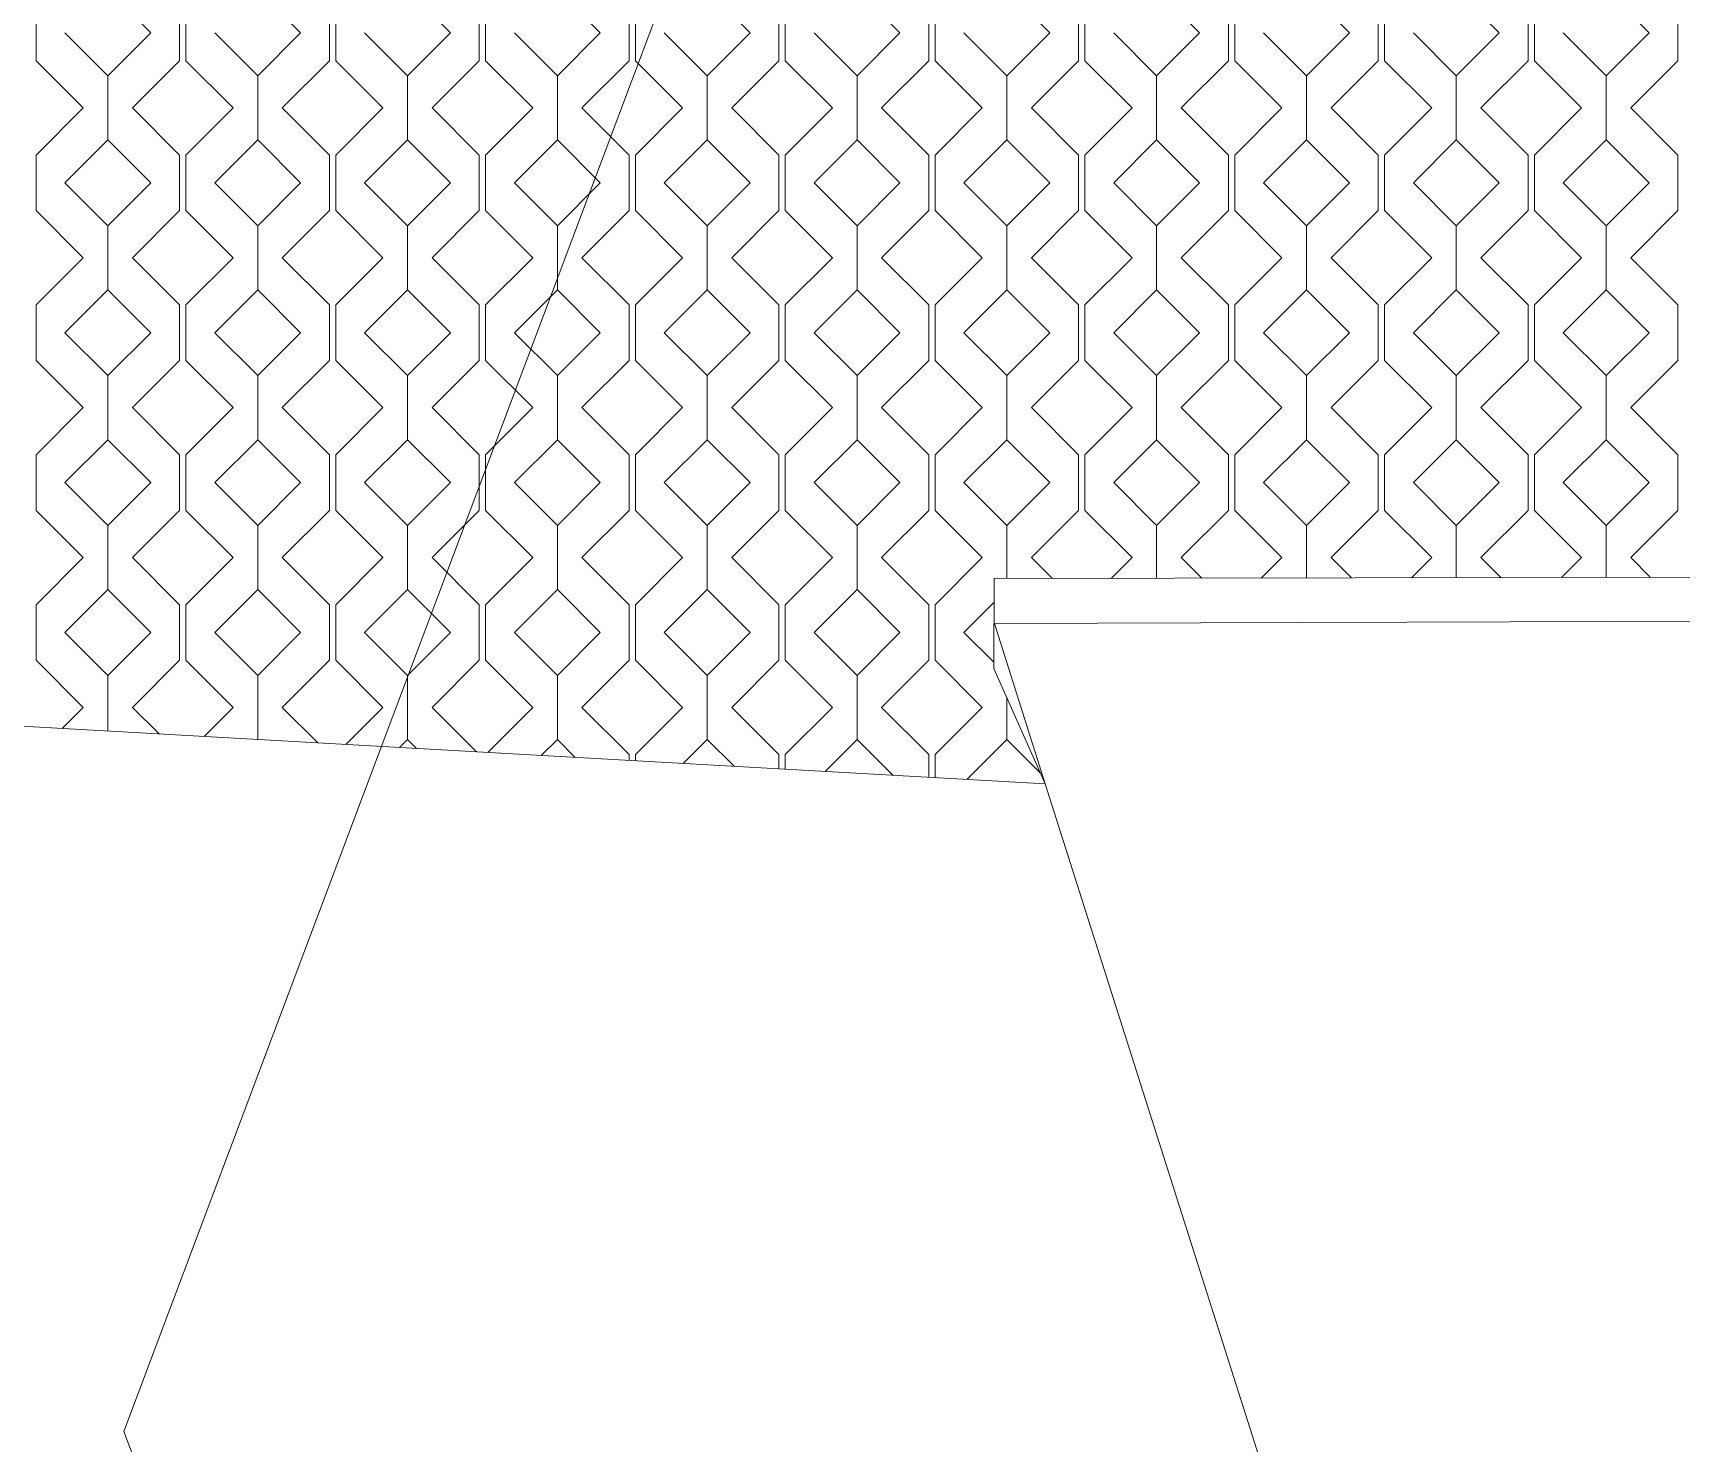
# Model space of a CAD drawing. Header units: millimetres. Extents: x -20794 to 71174, y -103753 to 30644.
# Drawn here: x -4500 to -833, y 9197 to 12333 of the extents above; entities that cross this region are included whole.
import ezdxf

# ---------------------------------------------------------------- set-up
doc = ezdxf.new("R2010")
doc.units = ezdxf.units.MM
doc.header["$MEASUREMENT"] = 0
doc.layers.add('2D - Общий_Ном._пера__1', color=7, linetype='Continuous', lineweight=13)
doc.layers.add('Местность - Рельеф_Ном._пера__1', color=7, linetype='Continuous', lineweight=13)
doc.layers.add('Местность - Рельеф', color=7, linetype='Continuous')
doc.layers.add('Местность - Рельеф_Ном._пера__102', color=7, linetype='Continuous', lineweight=5, true_color=0xcccccc)
doc.linetypes.add('Зигзаг', pattern='A,0,[1,Р”Р’Р“ Р“РѕР»СѓР±РёРЅРєР° РґР»СЏ РіРµРѕР»РѕРіРѕРІ1.Shx,S=4.479718,R=0,X=0,Y=-0.141111],-564.444447,0', length=564.444447)

# ---------------------------------------------------------------- blocks, each defined once
blk = doc.blocks.new('*X1')
at = {"layer": 'Местность - Рельеф_Ном._пера__102', "color": 254, "linetype": 'Continuous', "lineweight": 5, "true_color": 0xcccccc}
for p, q in [((-4492.898, 12395.0655), (-4492.898, 12333.321)), ((-4333.328835, 12428.7506), (-4237.8992, 12333.321)), ((-4173.76, 12395.0655), (-4173.76, 12333.321)), ((-4159.565, 12395.0655), (-4159.565, 12333.321)), ((-3999.995835, 12428.7506), (-3904.5662, 12333.321)), ((-3840.427, 12395.0655), (-3840.427, 12333.321)), ((-3826.232, 12395.0655), (-3826.232, 12333.321)), ((-3666.662835, 12428.7506), (-3571.2332, 12333.321)), ((-3507.094, 12395.0655), (-3507.094, 12333.321)), ((-3492.899, 12395.0655), (-3492.899, 12333.321)), ((-3333.329835, 12428.7506), (-3237.9002, 12333.321)), ((-3173.761, 12395.0655), (-3173.761, 12333.321)), ((-3159.566, 12395.0655), (-3159.566, 12333.321)), ((-2999.996835, 12428.7506), (-2904.5672, 12333.321)), ((-2840.428, 12395.0655), (-2840.428, 12333.321)), ((-2826.233, 12395.0655), (-2826.233, 12333.321)), ((-2666.663835, 12428.7506), (-2571.2342, 12333.321)), ((-2507.095, 12395.0655), (-2507.095, 12333.321)), ((-2492.9, 12395.0655), (-2492.9, 12333.321)), ((-2333.330835, 12428.7506), (-2237.9012, 12333.321)), ((-2173.762, 12395.0655), (-2173.762, 12333.321)), ((-2159.567, 12395.0655), (-2159.567, 12333.321)), ((-1999.997835, 12428.7506), (-1904.5682, 12333.321)), ((-1840.429, 12395.0655), (-1840.429, 12333.321)), ((-1826.234, 12395.0655), (-1826.234, 12333.321)), ((-1666.664835, 12428.7506), (-1571.2352, 12333.321)), ((-1507.096, 12395.0655), (-1507.096, 12333.321)), ((-1492.901, 12395.0655), (-1492.901, 12333.321)), ((-1333.331835, 12428.7506), (-1237.9022, 12333.321)), ((-1173.763, 12395.0655), (-1173.763, 12333.321)), ((-1159.568, 12395.0655), (-1159.568, 12333.321)), ((-999.998835, 12428.7506), (-904.5692, 12333.321)), ((-840.43, 12395.0655), (-840.43, 12333.321)), ((-4492.898, 12333.321), (-4492.898, 12271.577)), ((-4333.329, 12237.892), (-4428.758, 12333.321)), ((-4237.8994, 12333.321), (-4333.329, 12237.892)), ((-4173.76, 12333.321), (-4173.76, 12271.577)), ((-4159.565, 12333.321), (-4159.565, 12271.577)), ((-3999.996, 12237.892), (-4095.425, 12333.321)), ((-3904.5664, 12333.321), (-3999.996, 12237.892)), ((-3840.427, 12333.321), (-3840.427, 12271.577)), ((-3826.232, 12333.321), (-3826.232, 12271.577)), ((-3666.663, 12237.892), (-3762.092, 12333.321)), ((-3571.2334, 12333.321), (-3666.663, 12237.892)), ((-3507.094, 12333.321), (-3507.094, 12271.577)), ((-3492.899, 12333.321), (-3492.899, 12271.577)), ((-3333.33, 12237.892), (-3428.759, 12333.321)), ((-3237.9004, 12333.321), (-3333.33, 12237.892)), ((-3173.761, 12333.321), (-3173.761, 12271.577)), ((-3159.566, 12333.321), (-3159.566, 12271.577)), ((-2999.997, 12237.892), (-3095.426, 12333.321)), ((-2904.5674, 12333.321), (-2999.997, 12237.892)), ((-2840.428, 12333.321), (-2840.428, 12271.577)), ((-2826.233, 12333.321), (-2826.233, 12271.577)), ((-2666.664, 12237.892), (-2762.093, 12333.321)), ((-2571.2344, 12333.321), (-2666.664, 12237.892)), ((-2507.095, 12333.321), (-2507.095, 12271.577)), ((-2492.9, 12333.321), (-2492.9, 12271.577)), ((-2333.331, 12237.892), (-2428.76, 12333.321)), ((-2237.9014, 12333.321), (-2333.331, 12237.892)), ((-2173.762, 12333.321), (-2173.762, 12271.577)), ((-2159.567, 12333.321), (-2159.567, 12271.577)), ((-1999.998, 12237.892), (-2095.427, 12333.321)), ((-1904.5684, 12333.321), (-1999.998, 12237.892)), ((-1840.429, 12333.321), (-1840.429, 12271.577)), ((-1826.234, 12333.321), (-1826.234, 12271.577)), ((-1666.665, 12237.892), (-1762.094, 12333.321)), ((-1571.2354, 12333.321), (-1666.665, 12237.892)), ((-1507.096, 12333.321), (-1507.096, 12271.577)), ((-1492.901, 12333.321), (-1492.901, 12271.577)), ((-1333.332, 12237.892), (-1428.761, 12333.321)), ((-1237.9024, 12333.321), (-1333.332, 12237.892)), ((-1173.763, 12333.321), (-1173.763, 12271.577)), ((-1159.568, 12333.321), (-1159.568, 12271.577)), ((-999.999, 12237.892), (-1095.428, 12333.321)), ((-904.5694, 12333.321), (-999.999, 12237.892)), ((-840.43, 12333.321), (-840.43, 12271.577)), ((-4387.976, 12166.655), (-4492.898, 12271.577)), ((-4173.76, 12271.577), (-4278.6821, 12166.655)), ((-4054.643, 12166.655), (-4159.565, 12271.577)), ((-3840.427, 12271.577), (-3945.3491, 12166.655)), ((-3721.31, 12166.655), (-3826.232, 12271.577)), ((-3507.094, 12271.577), (-3612.0161, 12166.655)), ((-3387.977, 12166.655), (-3492.899, 12271.577)), ((-3173.761, 12271.577), (-3278.6831, 12166.655)), ((-3054.644, 12166.655), (-3159.566, 12271.577)), ((-2840.428, 12271.577), (-2945.3501, 12166.655)), ((-2721.311, 12166.655), (-2826.233, 12271.577)), ((-2507.095, 12271.577), (-2612.0171, 12166.655)), ((-2387.978, 12166.655), (-2492.9, 12271.577)), ((-2173.762, 12271.577), (-2278.6841, 12166.655)), ((-2054.645, 12166.655), (-2159.567, 12271.577)), ((-1840.429, 12271.577), (-1945.3511, 12166.655)), ((-1721.312, 12166.655), (-1826.234, 12271.577)), ((-1507.096, 12271.577), (-1612.0181, 12166.655)), ((-1387.979, 12166.655), (-1492.901, 12271.577)), ((-1173.763, 12271.577), (-1278.6851, 12166.655)), ((-1054.646, 12166.655), (-1159.568, 12271.577)), ((-840.43, 12271.577), (-945.3521, 12166.655)), ((-4333.329, 12095.4176), (-4333.329, 12237.892)), ((-4333.328835, 12237.892), (-4333.328835, 12095.4176)), ((-3999.996, 12095.4176), (-3999.996, 12237.892)), ((-3999.995835, 12237.892), (-3999.995835, 12095.4176)), ((-3666.663, 12095.4176), (-3666.663, 12237.892)), ((-3666.662835, 12237.892), (-3666.662835, 12095.4176)), ((-3333.33, 12095.4176), (-3333.33, 12237.892)), ((-3333.329835, 12237.892), (-3333.329835, 12095.4176)), ((-2999.997, 12095.4176), (-2999.997, 12237.892)), ((-2999.996835, 12237.892), (-2999.996835, 12095.4176)), ((-2666.664, 12095.4176), (-2666.664, 12237.892)), ((-2666.663835, 12237.892), (-2666.663835, 12095.4176)), ((-2333.331, 12095.4176), (-2333.331, 12237.892)), ((-2333.330835, 12237.892), (-2333.330835, 12095.4176)), ((-1999.998, 12095.4176), (-1999.998, 12237.892)), ((-1999.997835, 12237.892), (-1999.997835, 12095.4176)), ((-1666.665, 12095.4176), (-1666.665, 12237.892)), ((-1666.664835, 12237.892), (-1666.664835, 12095.4176)), ((-1333.332, 12095.4176), (-1333.332, 12237.892)), ((-1333.331835, 12237.892), (-1333.331835, 12095.4176)), ((-999.999, 12095.4176), (-999.999, 12237.892)), ((-999.998835, 12237.892), (-999.998835, 12095.4176)), ((-4492.898, 12061.7325), (-4387.976, 12166.655)), ((-4278.6821, 12166.655), (-4173.76, 12061.7325)), ((-4159.565, 12061.7325), (-4054.643, 12166.655)), ((-3945.3491, 12166.655), (-3840.427, 12061.7325)), ((-3826.232, 12061.7325), (-3721.31, 12166.655)), ((-3612.0161, 12166.655), (-3507.094, 12061.7325)), ((-3492.899, 12061.7325), (-3387.977, 12166.655)), ((-3278.6831, 12166.655), (-3173.761, 12061.7325)), ((-3159.566, 12061.7325), (-3054.644, 12166.655)), ((-2945.3501, 12166.655), (-2840.428, 12061.7325)), ((-2826.233, 12061.7325), (-2721.311, 12166.655)), ((-2612.0171, 12166.655), (-2507.095, 12061.7325)), ((-2492.9, 12061.7325), (-2387.978, 12166.655)), ((-2278.6841, 12166.655), (-2173.762, 12061.7325)), ((-2159.567, 12061.7325), (-2054.645, 12166.655)), ((-1945.3511, 12166.655), (-1840.429, 12061.7325)), ((-1826.234, 12061.7325), (-1721.312, 12166.655)), ((-1612.0181, 12166.655), (-1507.096, 12061.7325)), ((-1492.901, 12061.7325), (-1387.979, 12166.655)), ((-1278.6851, 12166.655), (-1173.763, 12061.7325)), ((-1159.568, 12061.7325), (-1054.646, 12166.655)), ((-945.3521, 12166.655), (-840.43, 12061.7325)), ((-4428.758, 11999.988165), (-4333.329, 12095.4178)), ((-4333.328835, 12095.4176), (-4237.8992, 11999.988)), ((-4095.425, 11999.988165), (-3999.996, 12095.4178)), ((-3999.995835, 12095.4176), (-3904.5662, 11999.988)), ((-3762.092, 11999.988165), (-3666.663, 12095.4178)), ((-3666.662835, 12095.4176), (-3571.2332, 11999.988)), ((-3428.759, 11999.988165), (-3333.33, 12095.4178)), ((-3333.329835, 12095.4176), (-3237.9002, 11999.988)), ((-3095.426, 11999.988165), (-2999.997, 12095.4178)), ((-2999.996835, 12095.4176), (-2904.5672, 11999.988)), ((-2762.093, 11999.988165), (-2666.664, 12095.4178)), ((-2666.663835, 12095.4176), (-2571.2342, 11999.988)), ((-2428.76, 11999.988165), (-2333.331, 12095.4178)), ((-2333.330835, 12095.4176), (-2237.9012, 11999.988)), ((-2095.427, 11999.988165), (-1999.998, 12095.4178)), ((-1999.997835, 12095.4176), (-1904.5682, 11999.988)), ((-1762.094, 11999.988165), (-1666.665, 12095.4178)), ((-1666.664835, 12095.4176), (-1571.2352, 11999.988)), ((-1428.761, 11999.988165), (-1333.332, 12095.4178)), ((-1333.331835, 12095.4176), (-1237.9022, 11999.988)), ((-1095.428, 11999.988165), (-999.999, 12095.4178)), ((-999.998835, 12095.4176), (-904.5692, 11999.988)), ((-4492.898, 12061.7325), (-4492.898, 11999.988)), ((-4173.76, 12061.7325), (-4173.76, 11999.988)), ((-4159.565, 12061.7325), (-4159.565, 11999.988)), ((-3840.427, 12061.7325), (-3840.427, 11999.988)), ((-3826.232, 12061.7325), (-3826.232, 11999.988)), ((-3507.094, 12061.7325), (-3507.094, 11999.988)), ((-3492.899, 12061.7325), (-3492.899, 11999.988)), ((-3173.761, 12061.7325), (-3173.761, 11999.988)), ((-3159.566, 12061.7325), (-3159.566, 11999.988)), ((-2840.428, 12061.7325), (-2840.428, 11999.988)), ((-2826.233, 12061.7325), (-2826.233, 11999.988)), ((-2507.095, 12061.7325), (-2507.095, 11999.988)), ((-2492.9, 12061.7325), (-2492.9, 11999.988)), ((-2173.762, 12061.7325), (-2173.762, 11999.988)), ((-2159.567, 12061.7325), (-2159.567, 11999.988)), ((-1840.429, 12061.7325), (-1840.429, 11999.988)), ((-1826.234, 12061.7325), (-1826.234, 11999.988)), ((-1507.096, 12061.7325), (-1507.096, 11999.988)), ((-1492.901, 12061.7325), (-1492.901, 11999.988)), ((-1173.763, 12061.7325), (-1173.763, 11999.988)), ((-1159.568, 12061.7325), (-1159.568, 11999.988)), ((-840.43, 12061.7325), (-840.43, 11999.988)), ((-4492.898, 11999.988), (-4492.898, 11938.244)), ((-4333.329, 11904.559), (-4428.758, 11999.988)), ((-4237.8994, 11999.988), (-4333.329, 11904.559)), ((-4173.76, 11999.988), (-4173.76, 11938.244)), ((-4159.565, 11999.988), (-4159.565, 11938.244)), ((-3999.996, 11904.559), (-4095.425, 11999.988)), ((-3904.5664, 11999.988), (-3999.996, 11904.559)), ((-3840.427, 11999.988), (-3840.427, 11938.244)), ((-3826.232, 11999.988), (-3826.232, 11938.244)), ((-3666.663, 11904.559), (-3762.092, 11999.988)), ((-3571.2334, 11999.988), (-3666.663, 11904.559)), ((-3507.094, 11999.988), (-3507.094, 11938.244)), ((-3492.899, 11999.988), (-3492.899, 11938.244)), ((-3333.33, 11904.559), (-3428.759, 11999.988)), ((-3237.9004, 11999.988), (-3333.33, 11904.559)), ((-3173.761, 11999.988), (-3173.761, 11938.244)), ((-3159.566, 11999.988), (-3159.566, 11938.244)), ((-2999.997, 11904.559), (-3095.426, 11999.988)), ((-2904.5674, 11999.988), (-2999.997, 11904.559)), ((-2840.428, 11999.988), (-2840.428, 11938.244)), ((-2826.233, 11999.988), (-2826.233, 11938.244)), ((-2666.664, 11904.559), (-2762.093, 11999.988)), ((-2571.2344, 11999.988), (-2666.664, 11904.559)), ((-2507.095, 11999.988), (-2507.095, 11938.244)), ((-2492.9, 11999.988), (-2492.9, 11938.244)), ((-2333.331, 11904.559), (-2428.76, 11999.988)), ((-2237.9014, 11999.988), (-2333.331, 11904.559)), ((-2173.762, 11999.988), (-2173.762, 11938.244)), ((-2159.567, 11999.988), (-2159.567, 11938.244)), ((-1999.998, 11904.559), (-2095.427, 11999.988)), ((-1904.5684, 11999.988), (-1999.998, 11904.559)), ((-1840.429, 11999.988), (-1840.429, 11938.244)), ((-1826.234, 11999.988), (-1826.234, 11938.244)), ((-1666.665, 11904.559), (-1762.094, 11999.988)), ((-1571.2354, 11999.988), (-1666.665, 11904.559)), ((-1507.096, 11999.988), (-1507.096, 11938.244)), ((-1492.901, 11999.988), (-1492.901, 11938.244)), ((-1333.332, 11904.559), (-1428.761, 11999.988)), ((-1237.9024, 11999.988), (-1333.332, 11904.559)), ((-1173.763, 11999.988), (-1173.763, 11938.244)), ((-1159.568, 11999.988), (-1159.568, 11938.244)), ((-999.999, 11904.559), (-1095.428, 11999.988)), ((-904.5694, 11999.988), (-999.999, 11904.559)), ((-840.43, 11999.988), (-840.43, 11938.244)), ((-4387.976, 11833.322), (-4492.898, 11938.244)), ((-4173.76, 11938.244), (-4278.6821, 11833.322)), ((-4054.643, 11833.322), (-4159.565, 11938.244)), ((-3840.427, 11938.244), (-3945.3491, 11833.322)), ((-3721.31, 11833.322), (-3826.232, 11938.244)), ((-3507.094, 11938.244), (-3612.0161, 11833.322)), ((-3387.977, 11833.322), (-3492.899, 11938.244)), ((-3173.761, 11938.244), (-3278.6831, 11833.322)), ((-3054.644, 11833.322), (-3159.566, 11938.244)), ((-2840.428, 11938.244), (-2945.3501, 11833.322)), ((-2721.311, 11833.322), (-2826.233, 11938.244)), ((-2507.095, 11938.244), (-2612.0171, 11833.322)), ((-2387.978, 11833.322), (-2492.9, 11938.244)), ((-2173.762, 11938.244), (-2278.6841, 11833.322)), ((-2054.645, 11833.322), (-2159.567, 11938.244)), ((-1840.429, 11938.244), (-1945.3511, 11833.322)), ((-1721.312, 11833.322), (-1826.234, 11938.244)), ((-1507.096, 11938.244), (-1612.0181, 11833.322)), ((-1387.979, 11833.322), (-1492.901, 11938.244)), ((-1173.763, 11938.244), (-1278.6851, 11833.322)), ((-1054.646, 11833.322), (-1159.568, 11938.244)), ((-840.43, 11938.244), (-945.3521, 11833.322)), ((-4333.329, 11762.0846), (-4333.329, 11904.559)), ((-4333.328835, 11904.559), (-4333.328835, 11762.0846)), ((-3999.996, 11762.0846), (-3999.996, 11904.559)), ((-3999.995835, 11904.559), (-3999.995835, 11762.0846)), ((-3666.663, 11762.0846), (-3666.663, 11904.559)), ((-3666.662835, 11904.559), (-3666.662835, 11762.0846)), ((-3333.33, 11762.0846), (-3333.33, 11904.559)), ((-3333.329835, 11904.559), (-3333.329835, 11762.0846)), ((-2999.997, 11762.0846), (-2999.997, 11904.559)), ((-2999.996835, 11904.559), (-2999.996835, 11762.0846)), ((-2666.664, 11762.0846), (-2666.664, 11904.559)), ((-2666.663835, 11904.559), (-2666.663835, 11762.0846)), ((-2333.331, 11762.0846), (-2333.331, 11904.559)), ((-2333.330835, 11904.559), (-2333.330835, 11762.0846)), ((-1999.998, 11762.0846), (-1999.998, 11904.559)), ((-1999.997835, 11904.559), (-1999.997835, 11762.0846)), ((-1666.665, 11762.0846), (-1666.665, 11904.559)), ((-1666.664835, 11904.559), (-1666.664835, 11762.0846)), ((-1333.332, 11762.0846), (-1333.332, 11904.559)), ((-1333.331835, 11904.559), (-1333.331835, 11762.0846)), ((-999.999, 11762.0846), (-999.999, 11904.559)), ((-999.998835, 11904.559), (-999.998835, 11762.0846)), ((-4492.898, 11728.3995), (-4387.976, 11833.322)), ((-4278.6821, 11833.322), (-4173.76, 11728.3995)), ((-4159.565, 11728.3995), (-4054.643, 11833.322)), ((-3945.3491, 11833.322), (-3840.427, 11728.3995)), ((-3826.232, 11728.3995), (-3721.31, 11833.322)), ((-3612.0161, 11833.322), (-3507.094, 11728.3995)), ((-3492.899, 11728.3995), (-3387.977, 11833.322)), ((-3278.6831, 11833.322), (-3173.761, 11728.3995)), ((-3159.566, 11728.3995), (-3054.644, 11833.322)), ((-2945.3501, 11833.322), (-2840.428, 11728.3995)), ((-2826.233, 11728.3995), (-2721.311, 11833.322)), ((-2612.0171, 11833.322), (-2507.095, 11728.3995)), ((-2492.9, 11728.3995), (-2387.978, 11833.322)), ((-2278.6841, 11833.322), (-2173.762, 11728.3995)), ((-2159.567, 11728.3995), (-2054.645, 11833.322)), ((-1945.3511, 11833.322), (-1840.429, 11728.3995)), ((-1826.234, 11728.3995), (-1721.312, 11833.322)), ((-1612.0181, 11833.322), (-1507.096, 11728.3995)), ((-1492.901, 11728.3995), (-1387.979, 11833.322)), ((-1278.6851, 11833.322), (-1173.763, 11728.3995)), ((-1159.568, 11728.3995), (-1054.646, 11833.322)), ((-945.3521, 11833.322), (-840.43, 11728.3995)), ((-4428.758, 11666.655165), (-4333.329, 11762.0848)), ((-4333.328835, 11762.0846), (-4237.8992, 11666.655)), ((-4095.425, 11666.655165), (-3999.996, 11762.0848)), ((-3999.995835, 11762.0846), (-3904.5662, 11666.655)), ((-3762.092, 11666.655165), (-3666.663, 11762.0848)), ((-3666.662835, 11762.0846), (-3571.2332, 11666.655)), ((-3428.759, 11666.655165), (-3333.33, 11762.0848)), ((-3333.329835, 11762.0846), (-3237.9002, 11666.655)), ((-3095.426, 11666.655165), (-2999.997, 11762.0848)), ((-2999.996835, 11762.0846), (-2904.5672, 11666.655)), ((-2762.093, 11666.655165), (-2666.664, 11762.0848)), ((-2666.663835, 11762.0846), (-2571.2342, 11666.655)), ((-2428.76, 11666.655165), (-2333.331, 11762.0848)), ((-2333.330835, 11762.0846), (-2237.9012, 11666.655)), ((-2095.427, 11666.655165), (-1999.998, 11762.0848)), ((-1999.997835, 11762.0846), (-1904.5682, 11666.655)), ((-1762.094, 11666.655165), (-1666.665, 11762.0848)), ((-1666.664835, 11762.0846), (-1571.2352, 11666.655)), ((-1428.761, 11666.655165), (-1333.332, 11762.0848)), ((-1333.331835, 11762.0846), (-1237.9022, 11666.655)), ((-1095.428, 11666.655165), (-999.999, 11762.0848)), ((-999.998835, 11762.0846), (-904.5692, 11666.655)), ((-4492.898, 11728.3995), (-4492.898, 11666.655)), ((-4173.76, 11728.3995), (-4173.76, 11666.655)), ((-4159.565, 11728.3995), (-4159.565, 11666.655)), ((-3840.427, 11728.3995), (-3840.427, 11666.655)), ((-3826.232, 11728.3995), (-3826.232, 11666.655)), ((-3507.094, 11728.3995), (-3507.094, 11666.655)), ((-3492.899, 11728.3995), (-3492.899, 11666.655)), ((-3173.761, 11728.3995), (-3173.761, 11666.655)), ((-3159.566, 11728.3995), (-3159.566, 11666.655)), ((-2840.428, 11728.3995), (-2840.428, 11666.655)), ((-2826.233, 11728.3995), (-2826.233, 11666.655)), ((-2507.095, 11728.3995), (-2507.095, 11666.655)), ((-2492.9, 11728.3995), (-2492.9, 11666.655)), ((-2173.762, 11728.3995), (-2173.762, 11666.655)), ((-2159.567, 11728.3995), (-2159.567, 11666.655)), ((-1840.429, 11728.3995), (-1840.429, 11666.655)), ((-1826.234, 11728.3995), (-1826.234, 11666.655)), ((-1507.096, 11728.3995), (-1507.096, 11666.655)), ((-1492.901, 11728.3995), (-1492.901, 11666.655)), ((-1173.763, 11728.3995), (-1173.763, 11666.655)), ((-1159.568, 11728.3995), (-1159.568, 11666.655)), ((-840.43, 11728.3995), (-840.43, 11666.655)), ((-4492.898, 11666.655), (-4492.898, 11604.911)), ((-4333.329, 11571.226), (-4428.758, 11666.655)), ((-4237.8994, 11666.655), (-4333.329, 11571.226)), ((-4173.76, 11666.655), (-4173.76, 11604.911)), ((-4159.565, 11666.655), (-4159.565, 11604.911)), ((-3999.996, 11571.226), (-4095.425, 11666.655)), ((-3904.5664, 11666.655), (-3999.996, 11571.226)), ((-3840.427, 11666.655), (-3840.427, 11604.911)), ((-3826.232, 11666.655), (-3826.232, 11604.911)), ((-3666.663, 11571.226), (-3762.092, 11666.655)), ((-3571.2334, 11666.655), (-3666.663, 11571.226)), ((-3507.094, 11666.655), (-3507.094, 11604.911)), ((-3492.899, 11666.655), (-3492.899, 11604.911)), ((-3333.33, 11571.226), (-3428.759, 11666.655)), ((-3237.9004, 11666.655), (-3333.33, 11571.226)), ((-3173.761, 11666.655), (-3173.761, 11604.911)), ((-3159.566, 11666.655), (-3159.566, 11604.911)), ((-2999.997, 11571.226), (-3095.426, 11666.655)), ((-2904.5674, 11666.655), (-2999.997, 11571.226)), ((-2840.428, 11666.655), (-2840.428, 11604.911)), ((-2826.233, 11666.655), (-2826.233, 11604.911)), ((-2666.664, 11571.226), (-2762.093, 11666.655)), ((-2571.2344, 11666.655), (-2666.664, 11571.226)), ((-2507.095, 11666.655), (-2507.095, 11604.911)), ((-2492.9, 11666.655), (-2492.9, 11604.911)), ((-2333.331, 11571.226), (-2428.76, 11666.655)), ((-2237.9014, 11666.655), (-2333.331, 11571.226)), ((-2173.762, 11666.655), (-2173.762, 11604.911)), ((-2159.567, 11666.655), (-2159.567, 11604.911)), ((-1999.998, 11571.226), (-2095.427, 11666.655)), ((-1904.5684, 11666.655), (-1999.998, 11571.226)), ((-1840.429, 11666.655), (-1840.429, 11604.911)), ((-1826.234, 11666.655), (-1826.234, 11604.911)), ((-1666.665, 11571.226), (-1762.094, 11666.655)), ((-1571.2354, 11666.655), (-1666.665, 11571.226)), ((-1507.096, 11666.655), (-1507.096, 11604.911)), ((-1492.901, 11666.655), (-1492.901, 11604.911)), ((-1333.332, 11571.226), (-1428.761, 11666.655)), ((-1237.9024, 11666.655), (-1333.332, 11571.226)), ((-1173.763, 11666.655), (-1173.763, 11604.911)), ((-1159.568, 11666.655), (-1159.568, 11604.911)), ((-999.999, 11571.226), (-1095.428, 11666.655)), ((-904.5694, 11666.655), (-999.999, 11571.226)), ((-840.43, 11666.655), (-840.43, 11604.911)), ((-4387.976, 11499.989), (-4492.898, 11604.911)), ((-4173.76, 11604.911), (-4278.6821, 11499.989)), ((-4054.643, 11499.989), (-4159.565, 11604.911)), ((-3840.427, 11604.911), (-3945.3491, 11499.989)), ((-3721.31, 11499.989), (-3826.232, 11604.911)), ((-3507.094, 11604.911), (-3612.0161, 11499.989)), ((-3387.977, 11499.989), (-3492.899, 11604.911)), ((-3173.761, 11604.911), (-3278.6831, 11499.989)), ((-3054.644, 11499.989), (-3159.566, 11604.911)), ((-2840.428, 11604.911), (-2945.3501, 11499.989)), ((-2721.311, 11499.989), (-2826.233, 11604.911)), ((-2507.095, 11604.911), (-2612.0171, 11499.989)), ((-2387.978, 11499.989), (-2492.9, 11604.911)), ((-2173.762, 11604.911), (-2278.6841, 11499.989)), ((-2054.645, 11499.989), (-2159.567, 11604.911)), ((-1840.429, 11604.911), (-1945.3511, 11499.989)), ((-1721.312, 11499.989), (-1826.234, 11604.911)), ((-1507.096, 11604.911), (-1612.0181, 11499.989)), ((-1387.979, 11499.989), (-1492.901, 11604.911)), ((-1173.763, 11604.911), (-1278.6851, 11499.989)), ((-1054.646, 11499.989), (-1159.568, 11604.911)), ((-840.43, 11604.911), (-945.3521, 11499.989)), ((-4333.329, 11428.7516), (-4333.329, 11571.226)), ((-4333.328835, 11571.226), (-4333.328835, 11428.7516)), ((-3999.996, 11428.7516), (-3999.996, 11571.226)), ((-3999.995835, 11571.226), (-3999.995835, 11428.7516)), ((-3666.663, 11428.7516), (-3666.663, 11571.226)), ((-3666.662835, 11571.226), (-3666.662835, 11428.7516)), ((-3333.33, 11428.7516), (-3333.33, 11571.226)), ((-3333.329835, 11571.226), (-3333.329835, 11428.7516)), ((-2999.997, 11428.7516), (-2999.997, 11571.226)), ((-2999.996835, 11571.226), (-2999.996835, 11428.7516)), ((-2666.664, 11428.7516), (-2666.664, 11571.226)), ((-2666.663835, 11571.226), (-2666.663835, 11428.7516)), ((-2333.331, 11428.7516), (-2333.331, 11571.226)), ((-2333.330835, 11571.226), (-2333.330835, 11428.7516)), ((-1999.998, 11428.7516), (-1999.998, 11571.226)), ((-1999.997835, 11571.226), (-1999.997835, 11428.7516)), ((-1666.665, 11428.7516), (-1666.665, 11571.226)), ((-1666.664835, 11571.226), (-1666.664835, 11428.7516)), ((-1333.332, 11428.7516), (-1333.332, 11571.226)), ((-1333.331835, 11571.226), (-1333.331835, 11428.7516)), ((-999.999, 11428.7516), (-999.999, 11571.226)), ((-999.998835, 11571.226), (-999.998835, 11428.7516)), ((-4492.898, 11395.0665), (-4387.976, 11499.989)), ((-4278.6821, 11499.989), (-4173.76, 11395.0665)), ((-4159.565, 11395.0665), (-4054.643, 11499.989)), ((-3945.3491, 11499.989), (-3840.427, 11395.0665)), ((-3826.232, 11395.0665), (-3721.31, 11499.989)), ((-3612.0161, 11499.989), (-3507.094, 11395.0665)), ((-3492.899, 11395.0665), (-3387.977, 11499.989)), ((-3278.6831, 11499.989), (-3173.761, 11395.0665)), ((-3159.566, 11395.0665), (-3054.644, 11499.989)), ((-2945.3501, 11499.989), (-2840.428, 11395.0665)), ((-2826.233, 11395.0665), (-2721.311, 11499.989)), ((-2612.0171, 11499.989), (-2507.095, 11395.0665)), ((-2492.9, 11395.0665), (-2387.978, 11499.989)), ((-2278.6841, 11499.989), (-2173.762, 11395.0665)), ((-2159.567, 11395.0665), (-2054.645, 11499.989)), ((-1945.3511, 11499.989), (-1840.429, 11395.0665)), ((-1826.234, 11395.0665), (-1721.312, 11499.989)), ((-1612.0181, 11499.989), (-1507.096, 11395.0665)), ((-1492.901, 11395.0665), (-1387.979, 11499.989)), ((-1278.6851, 11499.989), (-1173.763, 11395.0665)), ((-1159.568, 11395.0665), (-1054.646, 11499.989)), ((-945.3521, 11499.989), (-840.43, 11395.0665)), ((-4428.758, 11333.322165), (-4333.329, 11428.7518)), ((-4333.328835, 11428.7516), (-4237.8992, 11333.322)), ((-4095.425, 11333.322165), (-3999.996, 11428.7518)), ((-3999.995835, 11428.7516), (-3904.5662, 11333.322)), ((-3762.092, 11333.322165), (-3666.663, 11428.7518)), ((-3666.662835, 11428.7516), (-3571.2332, 11333.322)), ((-3428.759, 11333.322165), (-3333.33, 11428.7518)), ((-3333.329835, 11428.7516), (-3237.9002, 11333.322)), ((-3095.426, 11333.322165), (-2999.997, 11428.7518)), ((-2999.996835, 11428.7516), (-2904.5672, 11333.322)), ((-2762.093, 11333.322165), (-2666.664, 11428.7518)), ((-2666.663835, 11428.7516), (-2571.2342, 11333.322)), ((-2428.76, 11333.322165), (-2333.331, 11428.7518)), ((-2333.330835, 11428.7516), (-2237.9012, 11333.322)), ((-2095.427, 11333.322165), (-1999.998, 11428.7518)), ((-1999.997835, 11428.7516), (-1904.5682, 11333.322)), ((-1762.094, 11333.322165), (-1666.665, 11428.7518)), ((-1666.664835, 11428.7516), (-1571.2352, 11333.322)), ((-1428.761, 11333.322165), (-1333.332, 11428.7518)), ((-1333.331835, 11428.7516), (-1237.9022, 11333.322)), ((-1095.428, 11333.322165), (-999.999, 11428.7518)), ((-999.998835, 11428.7516), (-904.5692, 11333.322)), ((-4492.898, 11395.0665), (-4492.898, 11333.322)), ((-4173.76, 11395.0665), (-4173.76, 11333.322)), ((-4159.565, 11395.0665), (-4159.565, 11333.322)), ((-3840.427, 11395.0665), (-3840.427, 11333.322)), ((-3826.232, 11395.0665), (-3826.232, 11333.322)), ((-3507.094, 11395.0665), (-3507.094, 11333.322)), ((-3492.899, 11395.0665), (-3492.899, 11333.322)), ((-3173.761, 11395.0665), (-3173.761, 11333.322)), ((-3159.566, 11395.0665), (-3159.566, 11333.322)), ((-2840.428, 11395.0665), (-2840.428, 11333.322)), ((-2826.233, 11395.0665), (-2826.233, 11333.322)), ((-2507.095, 11395.0665), (-2507.095, 11333.322)), ((-2492.9, 11395.0665), (-2492.9, 11333.322)), ((-2173.762, 11395.0665), (-2173.762, 11333.322)), ((-2159.567, 11395.0665), (-2159.567, 11333.322)), ((-1840.429, 11395.0665), (-1840.429, 11333.322)), ((-1826.234, 11395.0665), (-1826.234, 11333.322)), ((-1507.096, 11395.0665), (-1507.096, 11333.322)), ((-1492.901, 11395.0665), (-1492.901, 11333.322)), ((-1173.763, 11395.0665), (-1173.763, 11333.322)), ((-1159.568, 11395.0665), (-1159.568, 11333.322)), ((-840.43, 11395.0665), (-840.43, 11333.322)), ((-4492.898, 11333.322), (-4492.898, 11271.578)), ((-4333.329, 11237.893), (-4428.758, 11333.322)), ((-4237.8994, 11333.322), (-4333.329, 11237.893)), ((-4173.76, 11333.322), (-4173.76, 11271.578)), ((-4159.565, 11333.322), (-4159.565, 11271.578)), ((-3999.996, 11237.893), (-4095.425, 11333.322)), ((-3904.5664, 11333.322), (-3999.996, 11237.893)), ((-3840.427, 11333.322), (-3840.427, 11271.578)), ((-3826.232, 11333.322), (-3826.232, 11271.578)), ((-3666.663, 11237.893), (-3762.092, 11333.322)), ((-3571.2334, 11333.322), (-3666.663, 11237.893)), ((-3507.094, 11333.322), (-3507.094, 11271.578)), ((-3492.899, 11333.322), (-3492.899, 11271.578)), ((-3333.33, 11237.893), (-3428.759, 11333.322)), ((-3237.9004, 11333.322), (-3333.33, 11237.893)), ((-3173.761, 11333.322), (-3173.761, 11271.578)), ((-3159.566, 11333.322), (-3159.566, 11271.578)), ((-2999.997, 11237.893), (-3095.426, 11333.322)), ((-2904.5674, 11333.322), (-2999.997, 11237.893)), ((-2840.428, 11333.322), (-2840.428, 11271.578)), ((-2826.233, 11333.322), (-2826.233, 11271.578)), ((-2666.664, 11237.893), (-2762.093, 11333.322)), ((-2571.2344, 11333.322), (-2666.664, 11237.893)), ((-2507.095, 11333.322), (-2507.095, 11271.578)), ((-2492.9, 11333.322), (-2492.9, 11271.578)), ((-2333.331, 11237.893), (-2428.76, 11333.322)), ((-2237.9014, 11333.322), (-2333.331, 11237.893)), ((-2173.762, 11333.322), (-2173.762, 11271.578)), ((-2159.567, 11333.322), (-2159.567, 11271.578)), ((-1999.998, 11237.893), (-2095.427, 11333.322)), ((-1904.5684, 11333.322), (-1999.998, 11237.893)), ((-1840.429, 11333.322), (-1840.429, 11271.578)), ((-1826.234, 11333.322), (-1826.234, 11271.578)), ((-1666.665, 11237.893), (-1762.094, 11333.322)), ((-1571.2354, 11333.322), (-1666.665, 11237.893)), ((-1507.096, 11333.322), (-1507.096, 11271.578)), ((-1492.901, 11333.322), (-1492.901, 11271.578)), ((-1333.332, 11237.893), (-1428.761, 11333.322)), ((-1237.9024, 11333.322), (-1333.332, 11237.893)), ((-1173.763, 11333.322), (-1173.763, 11271.578)), ((-1159.568, 11333.322), (-1159.568, 11271.578)), ((-999.999, 11237.893), (-1095.428, 11333.322)), ((-904.5694, 11333.322), (-999.999, 11237.893)), ((-840.43, 11333.322), (-840.43, 11271.578)), ((-4387.976, 11166.656), (-4492.898, 11271.578)), ((-4173.76, 11271.578), (-4278.6821, 11166.656)), ((-4054.643, 11166.656), (-4159.565, 11271.578)), ((-3840.427, 11271.578), (-3945.3491, 11166.656)), ((-3721.31, 11166.656), (-3826.232, 11271.578)), ((-3507.094, 11271.578), (-3612.0161, 11166.656)), ((-3387.977, 11166.656), (-3492.899, 11271.578)), ((-3173.761, 11271.578), (-3278.6831, 11166.656)), ((-3054.644, 11166.656), (-3159.566, 11271.578)), ((-2840.428, 11271.578), (-2945.3501, 11166.656)), ((-2721.311, 11166.656), (-2826.233, 11271.578)), ((-2507.095, 11271.578), (-2612.0171, 11166.656)), ((-2387.978, 11166.656), (-2492.9, 11271.578)), ((-2173.762, 11271.578), (-2278.6841, 11166.656)), ((-2054.645, 11166.656), (-2159.567, 11271.578)), ((-1840.429, 11271.578), (-1945.3511, 11166.656)), ((-1721.312, 11166.656), (-1826.234, 11271.578)), ((-1507.096, 11271.578), (-1612.0181, 11166.656)), ((-1387.979, 11166.656), (-1492.901, 11271.578)), ((-1173.763, 11271.578), (-1278.6851, 11166.656)), ((-1054.646, 11166.656), (-1159.568, 11271.578)), ((-840.43, 11271.578), (-945.3521, 11166.656)), ((-4333.329, 11095.4186), (-4333.329, 11237.893)), ((-4333.328835, 11237.893), (-4333.328835, 11095.4186)), ((-3999.996, 11095.4186), (-3999.996, 11237.893)), ((-3999.995835, 11237.893), (-3999.995835, 11095.4186)), ((-3666.663, 11095.4186), (-3666.663, 11237.893)), ((-3666.662835, 11237.893), (-3666.662835, 11095.4186)), ((-3333.33, 11095.4186), (-3333.33, 11237.893)), ((-3333.329835, 11237.893), (-3333.329835, 11095.4186)), ((-2999.997, 11095.4186), (-2999.997, 11237.893)), ((-2999.996835, 11237.893), (-2999.996835, 11095.4186)), ((-2666.664, 11095.4186), (-2666.664, 11237.893)), ((-2666.663835, 11237.893), (-2666.663835, 11095.4186)), ((-2333.331, 11119.858096), (-2333.331, 11237.893)), ((-2333.330835, 11237.893), (-2333.330835, 11119.858097)), ((-1999.998, 11120.450036), (-1999.998, 11237.893)), ((-1999.997835, 11237.893), (-1999.997835, 11120.450037)), ((-1666.665, 11121.041977), (-1666.665, 11237.893)), ((-1666.664835, 11237.893), (-1666.664835, 11121.041977)), ((-1333.332, 11121.633917), (-1333.332, 11237.893)), ((-1333.331835, 11237.893), (-1333.331835, 11121.633917)), ((-999.999, 11122.225857), (-999.999, 11237.893)), ((-999.998835, 11237.893), (-999.998835, 11122.225857)), ((-4492.898, 11061.7335), (-4387.976, 11166.656)), ((-4278.6821, 11166.656), (-4173.76, 11061.7335)), ((-4159.565, 11061.7335), (-4054.643, 11166.656)), ((-3945.3491, 11166.656), (-3840.427, 11061.7335)), ((-3826.232, 11061.7335), (-3721.31, 11166.656)), ((-3612.0161, 11166.656), (-3507.094, 11061.7335)), ((-3492.899, 11061.7335), (-3387.977, 11166.656)), ((-3278.6831, 11166.656), (-3173.761, 11061.7335)), ((-3159.566, 11061.7335), (-3054.644, 11166.656)), ((-2945.3501, 11166.656), (-2840.428, 11061.7335)), ((-2826.233, 11061.7335), (-2721.311, 11166.656)), ((-2612.0171, 11166.656), (-2507.095, 11061.7335)), ((-2492.9, 11061.7335), (-2387.978, 11166.656)), ((-2278.6841, 11166.656), (-2232.066202, 11120.037925)), ((-2101.030158, 11120.270621), (-2054.645, 11166.656)), ((-1945.3511, 11166.656), (-1899.324091, 11120.628815)), ((-1767.104167, 11120.863614), (-1721.312, 11166.656)), ((-1612.0181, 11166.656), (-1566.581979, 11121.219706)), ((-1433.178177, 11121.456608), (-1387.979, 11166.656)), ((-1278.6851, 11166.656), (-1233.839868, 11121.810597)), ((-1099.252187, 11122.049601), (-1054.646, 11166.656)), ((-945.3521, 11166.656), (-901.097756, 11122.401488)), ((-4428.758, 10999.989165), (-4333.329, 11095.4188)), ((-4333.328835, 11095.4186), (-4237.8992, 10999.989)), ((-4095.425, 10999.989165), (-3999.996, 11095.4188)), ((-3999.995835, 11095.4186), (-3904.5662, 10999.989)), ((-3762.092, 10999.989165), (-3666.663, 11095.4188)), ((-3666.662835, 11095.4186), (-3571.2332, 10999.989)), ((-3428.759, 10999.989165), (-3333.33, 11095.4188)), ((-3333.329835, 11095.4186), (-3237.9002, 10999.989)), ((-3095.426, 10999.989165), (-2999.997, 11095.4188)), ((-2999.996835, 11095.4186), (-2904.5672, 10999.989)), ((-2762.093, 10999.989165), (-2666.664, 11095.4188)), ((-2666.663835, 11095.4186), (-2571.2342, 10999.989)), ((-4492.898, 11061.7335), (-4492.898, 10999.989)), ((-4173.76, 11061.7335), (-4173.76, 10999.989)), ((-4159.565, 11061.7335), (-4159.565, 10999.989)), ((-3840.427, 11061.7335), (-3840.427, 10999.989)), ((-3826.232, 11061.7335), (-3826.232, 10999.989)), ((-3507.094, 11061.7335), (-3507.094, 10999.989)), ((-3492.899, 11061.7335), (-3492.899, 10999.989)), ((-3173.761, 11061.7335), (-3173.761, 10999.989)), ((-3159.566, 11061.7335), (-3159.566, 10999.989)), ((-2840.428, 11061.7335), (-2840.428, 10999.989)), ((-2826.233, 11061.7335), (-2826.233, 10999.989)), ((-2507.095, 11061.7335), (-2507.095, 10999.989)), ((-2492.9, 11061.7335), (-2492.9, 10999.989)), ((-2428.76, 10999.989165), (-2361.561705, 11067.187907)), ((-4492.898, 10999.989), (-4492.898, 10938.245)), ((-4333.329, 10904.56), (-4428.758, 10999.989)), ((-4237.8994, 10999.989), (-4333.329, 10904.56)), ((-4173.76, 10999.989), (-4173.76, 10938.245)), ((-4159.565, 10999.989), (-4159.565, 10938.245)), ((-3999.996, 10904.56), (-4095.425, 10999.989)), ((-3904.5664, 10999.989), (-3999.996, 10904.56)), ((-3840.427, 10999.989), (-3840.427, 10938.245)), ((-3826.232, 10999.989), (-3826.232, 10938.245)), ((-3666.663, 10904.56), (-3762.092, 10999.989)), ((-3571.2334, 10999.989), (-3666.663, 10904.56)), ((-3507.094, 10999.989), (-3507.094, 10938.245)), ((-3492.899, 10999.989), (-3492.899, 10938.245)), ((-3333.33, 10904.56), (-3428.759, 10999.989)), ((-3237.9004, 10999.989), (-3333.33, 10904.56)), ((-3173.761, 10999.989), (-3173.761, 10938.245)), ((-3159.566, 10999.989), (-3159.566, 10938.245)), ((-2999.997, 10904.56), (-3095.426, 10999.989)), ((-2904.5674, 10999.989), (-2999.997, 10904.56)), ((-2840.428, 10999.989), (-2840.428, 10938.245)), ((-2826.233, 10999.989), (-2826.233, 10938.245)), ((-2666.664, 10904.56), (-2762.093, 10999.989)), ((-2571.2344, 10999.989), (-2666.664, 10904.56)), ((-2507.095, 10999.989), (-2507.095, 10938.245)), ((-2492.9, 10999.989), (-2492.9, 10938.245)), ((-2362.466428, 10933.695428), (-2428.76, 10999.989)), ((-4387.976, 10833.323), (-4492.898, 10938.245)), ((-4173.76, 10938.245), (-4278.6821, 10833.323)), ((-4054.643, 10833.323), (-4159.565, 10938.245)), ((-3840.427, 10938.245), (-3945.3491, 10833.323)), ((-3721.31, 10833.323), (-3826.232, 10938.245)), ((-3507.094, 10938.245), (-3612.0161, 10833.323)), ((-3387.977, 10833.323), (-3492.899, 10938.245)), ((-3173.761, 10938.245), (-3278.6831, 10833.323)), ((-3054.644, 10833.323), (-3159.566, 10938.245)), ((-2840.428, 10938.245), (-2945.3501, 10833.323)), ((-2721.311, 10833.323), (-2826.233, 10938.245)), ((-2507.095, 10938.245), (-2612.0171, 10833.323)), ((-2387.978, 10833.323), (-2492.9, 10938.245)), ((-4333.329, 10780.536323), (-4333.329, 10904.56)), ((-4333.328835, 10904.56), (-4333.328835, 10780.536314)), ((-3999.996, 10762.0856), (-3999.996, 10904.56)), ((-3999.995835, 10904.56), (-3999.995835, 10762.0856)), ((-3666.663, 10762.0856), (-3666.663, 10904.56)), ((-3666.662835, 10904.56), (-3666.662835, 10762.0856)), ((-3333.33, 10762.0856), (-3333.33, 10904.56)), ((-3333.329835, 10904.56), (-3333.329835, 10762.0856)), ((-2999.997, 10762.0856), (-2999.997, 10904.56)), ((-2999.996835, 10904.56), (-2999.996835, 10762.0856)), ((-2666.664, 10762.0856), (-2666.664, 10904.56)), ((-2666.663835, 10904.56), (-2666.663835, 10762.0856)), ((-2333.331, 10762.0856), (-2333.331, 10854.496259)), ((-2333.330835, 10854.49589), (-2333.330835, 10762.0856)), ((-4435.050496, 10786.248279), (-4387.976, 10833.323)), ((-4278.6821, 10833.323), (-4219.504049, 10774.144723)), ((-4119.439862, 10768.52583), (-4054.643, 10833.323)), ((-3945.3491, 10833.323), (-3866.339938, 10754.313537)), ((-3803.829227, 10750.80338), (-3721.31, 10833.323)), ((-3612.0161, 10833.323), (-3513.175828, 10734.482351)), ((-3488.218592, 10733.08093), (-3387.977, 10833.323)), ((-3278.6831, 10833.323), (-3173.761, 10728.4005)), ((-3159.566, 10728.4005), (-3054.644, 10833.323)), ((-2945.3501, 10833.323), (-2840.428, 10728.4005)), ((-2826.233, 10728.4005), (-2721.311, 10833.323)), ((-2612.0171, 10833.323), (-2507.095, 10728.4005)), ((-2492.9, 10728.4005), (-2387.978, 10833.323)), ((-4000.248887, 10761.832912), (-3999.996, 10762.0858)), ((-3999.995835, 10762.0856), (-3999.713058, 10761.802823)), ((-3684.63822, 10744.11046), (-3666.663, 10762.0858)), ((-3666.662835, 10762.0856), (-3646.54886, 10741.971633)), ((-3369.027554, 10726.388009), (-3333.33, 10762.0858)), ((-3333.329835, 10762.0856), (-3293.384662, 10722.140442)), ((-3053.416887, 10708.665557), (-2999.997, 10762.0858)), ((-2999.996835, 10762.0856), (-2940.220464, 10702.309251)), ((-2737.806221, 10690.943106), (-2666.664, 10762.0858)), ((-2666.663835, 10762.0856), (-2587.056266, 10682.47806)), ((-2422.195554, 10673.220654), (-2333.331, 10762.0858)), ((-2333.330835, 10762.0856), (-2258.497243, 10687.252035)), ((-3173.761, 10728.4005), (-3173.761, 10715.423227)), ((-3159.566, 10728.4005), (-3159.566, 10714.626137)), ((-2840.428, 10728.4005), (-2840.428, 10696.705615)), ((-2826.233, 10728.4005), (-2826.233, 10695.908525)), ((-2507.095, 10728.4005), (-2507.095, 10677.988004)), ((-2492.9, 10728.4005), (-2492.9, 10677.190913))]:
    blk.add_line(p, q, dxfattribs=at)

msp = doc.modelspace()

# ---------------------------------------------------------------- linework, layer by layer
at = {"layer": '2D - Общий_Ном._пера__1', "color": 7, "linetype": 'Зигзаг', "lineweight": 13}
msp.add_lwpolyline([(-733.9, 13994.6), (-3097.4, 12414.3), (-4297.7, 9223.1), (-2358.4, 4039.8), (3377.1, -1049.7), (10891.7, -5170.6), (26961.2, -5843.6), (40359.1, -3612.9), (38419.6, 10407.9)], close=True, dxfattribs=at)
at = {"layer": 'Местность - Рельеф_Ном._пера__1', "color": 7, "linetype": 'Continuous', "lineweight": 13}
for p, q in [((-2361, 11019.8), (482.6, 11029.4)), ((-2247.8, 10663.4), (-2361, 11019.8)), ((-6432.9, 10898.4), (-2247.8, 10663.4))]:
    msp.add_line(p, q, dxfattribs=at)
at = {"layer": 'Местность - Рельеф_Ном._пера__1', "color": 7, "linetype": 'Continuous', "lineweight": 13, "flags": 128}
msp.add_lwpolyline([(-11201.1, 19480.6), (-10280.5, 16777.1), (-8555.3, 10806.7), (-6432.9, 10898.4), (-2247.8, 10663.4), (-2362.6, 10919.8), (-2361.2, 11119.8), (21278.3, 11161.8), (21278.3, 12068.3), (24747.6, 12068.3), (24747.6, 11768.3), (31807.4, 11768.3), (31907.6, 14903.8), (32137.3, 18525.9), (31420.5, 18676.8), (31076.4, 18711.5), (29894.8, 18811.1), (28679.4, 18877), (24956.4, 18963), (17007.1, 19022.9), (8149.7, 19232.4), (-1518.8, 19397.4)], close=True, dxfattribs=at)
msp.add_lwpolyline([(8938.3, -16375.2), (7911.2, -15227), (7258.2, -14497), (7143, -14368.2), (4925.9, -11889.6), (3930.2, -8762.6), (3766.2, -8247.6), (3548.5, -7563.8), (2391.2, -3929.5), (1792.8, -2047.2), (1551.4, -1287.6), (1518.8, -1185), (1404.4, -825.2), (-596.7, 5469.4), (-1046.4, 6884.2), (-2247.8, 10663.4), (-6371.4, 10895), (-6878, 10879.2), (-8555.3, 10806.7), (-11357.6, 10685.7), (-12434.9, 10507.3), (-15472.7, 10059), (-17656.9, 9736.8), (-11953.1, -25356.1, 0.007533)], format="xyb", dxfattribs=at)

# ---------------------------------------------------------------- block references
at = {"layer": 'Местность - Рельеф', "color": 7, "lineweight": 13}
msp.add_blockref('*X1', (0, 0), dxfattribs=at)

doc.saveas('drawing.dxf')
